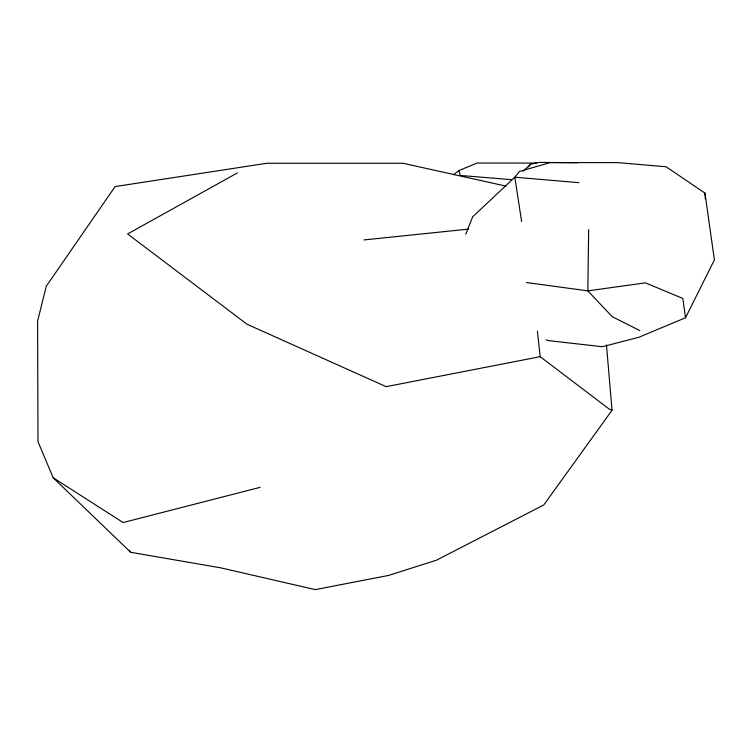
<?xml version="1.0" encoding="UTF-8"?>
<svg xmlns="http://www.w3.org/2000/svg" width="752" height="752" viewBox="0 0 752 752"><rect width="100%" height="100%" fill="white"/><g stroke="black" fill="none" stroke-linecap="round" stroke-linejoin="round"><path stroke-width="1.13" d="M588.656 229.567L587.857 290.874L612.241 316.695L639.849 330.607M465.779 234.145L472.726 216.755L514.819 177.209L519.388 171.475L550.22 162.601L617.665 162.601L666.122 166.784L704.972 193.132L714.4 259.872L685.523 317.758L638.73 337.31L602.324 346.728L548.349 340.6L546.187 339.81M606.479 344.971L612.025 410.254L543.762 504.977L436.498 560.184L388.634 575.421L315.323 589.615L220.599 567.807L130.679 552.288L53.204 477.774L37.985 441.697L37.6 321.104L46.286 286.221L115.112 186.571L266.913 163.259L402.987 163.259L505.899 186.101M528.675 166.869L530.602 164.209L539.222 162.385L577.263 162.752M523.025 171.315L530.602 164.209M453.418 174.802L458.88 170.582L476.994 163.062L536.345 163.062M237.378 172.932L127.614 233.938L247.004 324.234L386.143 386.66L540.19 356.674L608.923 408.862L612.025 410.254M260.07 487.362L123.112 522.537L53.204 477.774M364.006 239.935L468.581 229.097M511.172 179.615L460.356 175.46L458.88 170.582M578.89 182.661L514.819 177.209L521.625 221.539M526.438 282.508L587.857 290.874L645.357 282.846L682.825 298.431L685.523 317.758M129.353 550.389L130.679 552.288M537.389 331.143L540.19 356.674M704.972 193.132L705.31 198.866"/></g></svg>
